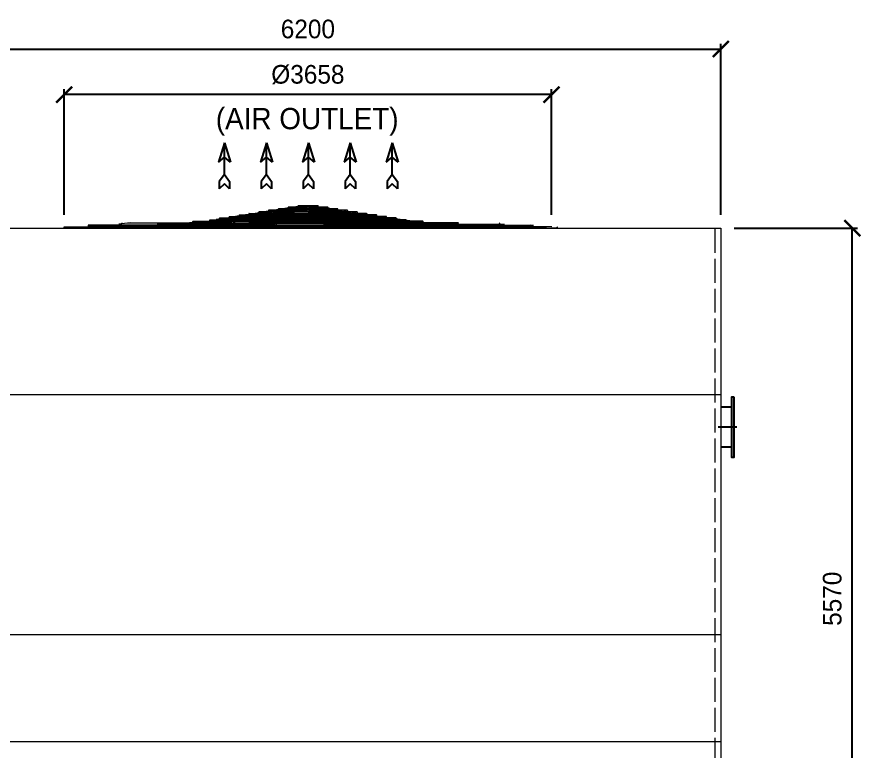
# Model space of a CAD drawing. Header units: millimetres. Extents: x 152976 to 191610, y -41590 to -20795.
# Drawn here: x 167299 to 173638, y -35218 to -29701 of the extents above; entities that cross this region are included whole.
import ezdxf
from ezdxf.enums import TextEntityAlignment as Align

# ---------------------------------------------------------------- set-up
doc = ezdxf.new("R2010")
doc.units = ezdxf.units.MM
doc.header["$LTSCALE"] = 30
doc.header["$MEASUREMENT"] = 0
doc.linetypes.add('CENTER', pattern=[2, 1.25, -0.25, 0.25, -0.25])
doc.linetypes.add('DASHED', pattern=[15, 12, -3])
doc.layers.get('0').update_dxf_attribs({"linetype": 'CONTINUOUS'})
doc.layers.get('DEFPOINTS').update_dxf_attribs({"color": 143, "linetype": 'CONTINUOUS'})
for name, color, linetype in [('center', 1, 'CENTER'), ('냉각탑', 4, 'CONTINUOUS'), ('냉각탑_dim', 1, 'CONTINUOUS'), ('냉각탑_text', 3, 'CONTINUOUS')]:
    doc.layers.add(name, color=color, linetype=linetype)
doc.styles.add('HY울릉도L', font='')
doc.styles.add('돋움', font='')
doc.styles.get('HY울릉도L').set_extended_font_data('HY울릉도L')
doc.styles.get('돋움').set_extended_font_data('Dotum')
doc.dimstyles.new('성지DIM', dxfattribs={"dimtxt": 3.5, "dimasz": 3, "dimexe": 1, "dimexo": 2.5, "dimgap": 2, "dimtad": 1, "dimdec": 0, "dimzin": 3, "dimdsep": 46, "dimtxsty": 'HY울릉도L', "dimblk": 'ARCHTICK', "dimcen": -2, "dimclrd": 256, "dimclre": 256, "dimclrt": 7, "dimadec": 0, "dimazin": 0, "dimtfac": 1, "dimtdec": 0, "dimtofl": 0, "dimtmove": 0, "dimatfit": 3, "dimfxl": 0, "dimtolj": 1, "dimtzin": 0, "dimlwe": -1, "dimarcsym": 0})

# ---------------------------------------------------------------- blocks, each defined once
blk = doc.blocks.new('_ArchTick')
at = {"color": 0, "linetype": 'ByBlock', "const_width": 0.15}
blk.add_lwpolyline([(-0.5, -0.5), (0.5, 0.5)], dxfattribs=at)
blk = doc.blocks.new('*D148')
at = {"layer": 'DEFPOINTS', "color": 0, "transparency": 16777216}
for p in [(172584.2, -31288), (173571.3, -31288), (172279.2, -36858)]:
    blk.add_point(p, dxfattribs=at)
at = {"layer": '냉각탑_dim', "transparency": 16777216}
for p, q in [((172684.2, -31288), (173611.3, -31288)), ((172379.2, -36858), (173611.3, -36858))]:
    blk.add_line(p, q, dxfattribs=at)
at = {"layer": '냉각탑_dim', "lineweight": -2, "transparency": 16777216}
blk.add_line((173571.3, -36858), (173571.3, -31288), dxfattribs=at)
at = {"layer": '냉각탑_dim', "lineweight": -2, "transparency": 16777216, "xscale": 120, "yscale": 120, "zscale": 120}
for p, rotation in [((173571.3, -31288), 90), ((173571.3, -36858), 270)]:
    blk.add_blockref('_ArchTick', p, dxfattribs=dict(at, rotation=rotation))
at = {"layer": '냉각탑_dim', "color": 7, "transparency": 16777216, "insert": (173421.3, -34073), "char_height": 140, "attachment_point": 5, "rotation": 90, "style": 'HY울릉도L'}
blk.add_mtext('\\A1;5570', dxfattribs=at)
blk = doc.blocks.new('*D149')
at = {"layer": 'DEFPOINTS', "color": 0, "transparency": 16777216}
for p in [(172584.2, -29942.7), (166384.2, -31288), (172584.2, -31288)]:
    blk.add_point(p, dxfattribs=at)
at = {"layer": '냉각탑_dim', "transparency": 16777216}
for p, q in [((166384.2, -31188), (166384.2, -29902.7)), ((172584.2, -31188), (172584.2, -29902.7))]:
    blk.add_line(p, q, dxfattribs=at)
at = {"layer": '냉각탑_dim', "lineweight": -2, "transparency": 16777216}
blk.add_line((166384.2, -29942.7), (172584.2, -29942.7), dxfattribs=at)
at = {"layer": '냉각탑_dim', "lineweight": -2, "transparency": 16777216, "xscale": 120, "yscale": 120, "zscale": 120, "rotation": 180}
blk.add_blockref('_ArchTick', (166384.2, -29942.7), dxfattribs=at)
at = {"layer": '냉각탑_dim', "lineweight": -2, "transparency": 16777216, "xscale": 120, "yscale": 120, "zscale": 120}
blk.add_blockref('_ArchTick', (172584.2, -29942.7), dxfattribs=at)
at = {"layer": '냉각탑_dim', "color": 7, "transparency": 16777216, "insert": (169484.2, -29792.7), "char_height": 140, "attachment_point": 5, "style": 'HY울릉도L'}
blk.add_mtext('\\A1;6200', dxfattribs=at)
blk = doc.blocks.new('화살표 IN OUT')
at = {"layer": '냉각탑_dim'}
for p, q in [((-322.7, 43), (-383.9, 43)), ((-343.1, 0.5), (-383.9, 43)), ((-383.9, -43), (-343.1, 0.5)), ((-266.4, 0), (-322.7, 43)), ((-266.4, 0), (-322.7, -43)), ((-266.4, 0), (0, 0)), ((-163.5, 50), (-121.5, 0)), ((0, 0), (-163.5, 50)), ((-163.5, -50), (-121.5, 0)), ((0, 0), (-163.5, -50)), ((-322.7, -43), (-383.9, -43))]:
    blk.add_line(p, q, dxfattribs=at)
blk = doc.blocks.new('4567547')
at = {"layer": '냉각탑', "linetype": 'Continuous', "lineweight": 15}
for p, q in [((174503.9, 16599.5), (174859.3, 16599.5)), ((174580, 16603.6), (174550.8, 16599.5)), ((174592.4, 16603.6), (174564.2, 16599.5)), ((174594.4, 16603.6), (174566.3, 16599.5)), ((175090.2, 16610.5), (174582.5, 16610.5)), ((174582.5, 16610.5), (174860.7, 16610.5)), ((174585.8, 16602.7), (174582.5, 16602.7)), ((174592.4, 16603.6), (174594.4, 16603.6)), ((174625.1, 16602.7), (174596.9, 16602.7)), ((174599.7, 16599.5), (174621.1, 16602.7)), ((174631, 16603.6), (174605.7, 16599.5)), ((174634.9, 16603.6), (174609.6, 16599.5)), ((174658.4, 16614.8), (174628.5, 16610.5)), ((174631, 16603.6), (174634.9, 16603.6)), ((174688.2, 16606.7), (174637.1, 16606.7)), ((174668.2, 16618.8), (174639.3, 16614.5)), ((174639.6, 16603.5), (174658.8, 16606.7)), ((174670.2, 16618.8), (174641.3, 16614.5)), ((175289.8, 16625.6), (174661.1, 16625.6)), ((174668.2, 16618.8), (174670.2, 16618.8)), ((174693, 16607.6), (174672.4, 16603.5)), ((174692.4, 16617.7), (174672.9, 16617.7)), ((174698.9, 16618.8), (174673, 16614.5)), ((174702.9, 16618.8), (174677, 16614.5)), ((174698.6, 16607.6), (174677.9, 16603.5)), ((174698.9, 16618.8), (174702.9, 16618.8)), ((174770.9, 16606.7), (174700.4, 16606.7)), ((174702.4, 16603.5), (174718.1, 16606.7)), ((174743.2, 16617.7), (174705.2, 16617.7)), ((174736.9, 16629.9), (174706.2, 16625.6)), ((174706.4, 16614.5), (174725.6, 16617.7)), ((174744, 16629.9), (174714.4, 16625.6)), ((174746.1, 16629.9), (174716.4, 16625.6)), ((174735.1, 16596.5), (174720.8, 16592.5)), ((174748.5, 16618.8), (174727.3, 16614.5)), ((174741.9, 16596.5), (174727.6, 16592.5)), ((174754.1, 16618.8), (174732.9, 16614.5)), ((174735.1, 16596.5), (174741.9, 16596.5)), ((175211.2, 16636.6), (174739.7, 16636.6)), ((174766.9, 16629.9), (174740.3, 16625.6)), ((174744, 16629.9), (174746.1, 16629.9)), ((174770.8, 16629.9), (174744.3, 16625.6)), ((174759.7, 16628.7), (174748.8, 16628.7)), ((174809.8, 16617.7), (174756, 16617.7)), ((174756.9, 16614.5), (174772.6, 16617.7)), ((174774.3, 16607.6), (174759.7, 16603.5)), ((174781.1, 16607.6), (174766.5, 16603.5)), ((174766.9, 16629.9), (174770.8, 16629.9)), ((174773.1, 16625.6), (174792.3, 16628.7)), ((174798.1, 16628.7), (174773.3, 16628.7)), ((174774.3, 16607.6), (174781.1, 16607.6)), ((174804, 16629.9), (174782.3, 16625.6)), ((174866.6, 16606.7), (174782.4, 16606.7)), ((174783.8, 16603.5), (174794.9, 16606.7)), ((174815.4, 16641.1), (174784, 16636.6)), ((174809.6, 16631.9), (174787.9, 16627.6)), ((174819.8, 16643.1), (174789.5, 16638.6)), ((174821.9, 16643.1), (174791.5, 16638.6)), ((174813.5, 16620.8), (174798.6, 16616.5)), ((174804, 16631.9), (174809.6, 16631.9)), ((174820.3, 16620.8), (174805.4, 16616.5)), ((174834.9, 16643.1), (174807.7, 16638.6)), ((174811.4, 16627.6), (174827.1, 16630.7)), ((174848.6, 16630.7), (174811.5, 16630.7)), ((174838.8, 16643.1), (174811.6, 16638.6)), ((174813.5, 16620.8), (174820.3, 16620.8)), ((174815.4, 16643.1), (174816.1, 16642.5)), ((175132.6, 16649.6), (174818.3, 16649.6)), ((174819.8, 16643.1), (174821.9, 16643.1)), ((174887.6, 16619.7), (174821.7, 16619.7)), ((174822.4, 16616.5), (174833.4, 16619.7)), ((174827, 16641.8), (174824.7, 16641.8)), ((174834.9, 16643.1), (174838.8, 16643.1)), ((174859.5, 16643.1), (174837.3, 16638.6)), ((174852.8, 16631.9), (174837.4, 16627.6)), ((174847.5, 16598.1), (174840.9, 16594.5)), ((174853.1, 16641.8), (174841.3, 16641.8)), ((174865.1, 16643.1), (174842.8, 16638.6)), ((174859.6, 16631.9), (174844.2, 16627.6)), ((174847.5, 16598.1), (174855.1, 16598.1)), ((174857.7, 16599.5), (174848.5, 16594.5)), ((175096, 16596.8), (174852.7, 16596.8)), ((174852.7, 16596.8), (175096, 16596.8)), ((174852.8, 16631.9), (174859.6, 16631.9)), ((174859.5, 16643.1), (174865.1, 16643.1)), ((174860.9, 16627.6), (174872, 16630.7)), ((174907.8, 16630.7), (174861, 16630.7)), ((174893.9, 16654.2), (174861.7, 16649.6)), ((174895.7, 16654.2), (174864.6, 16649.6)), ((174865.9, 16638.6), (174881.6, 16641.8)), ((174897.7, 16654.2), (174866.6, 16649.6)), ((174887.5, 16641.8), (174867.1, 16641.8)), ((174975.4, 16608.7), (174867.9, 16608.7)), ((174902.9, 16654.2), (174875, 16649.6)), ((174892, 16643.1), (174876.3, 16638.6)), ((174906.8, 16654.2), (174878.9, 16649.6)), ((174889.6, 16620.8), (174881.9, 16616.5)), ((174898.8, 16643.1), (174883.1, 16638.6)), ((174897.2, 16620.8), (174889.4, 16616.5)), ((174889.6, 16620.8), (174897.2, 16620.8)), ((174892, 16643.1), (174898.8, 16643.1)), ((174915, 16654.2), (174892.2, 16649.6)), ((174893.9, 16654.2), (174894.2, 16654)), ((175054, 16660.7), (174896.9, 16660.7)), ((174896.9, 16660.7), (175054, 16660.7)), ((174920.6, 16654.2), (174897.8, 16649.6)), ((174971.5, 16619.7), (174897.9, 16619.7)), ((174898.2, 16616.5), (174904, 16619.7)), ((174899.4, 16638.6), (174910.5, 16641.8)), ((174927.9, 16641.8), (174900.3, 16641.8)), ((174909.9, 16631.9), (174902, 16627.6)), ((174917.5, 16631.9), (174909.6, 16627.6)), ((174909.9, 16631.9), (174917.5, 16631.9)), ((174931.3, 16654.2), (174915.2, 16649.6)), ((174971.5, 16630.7), (174918.2, 16630.7)), ((174918.2, 16627.6), (174923.9, 16630.7)), ((174938.1, 16654.2), (174922, 16649.6)), ((174930.2, 16643.1), (174922.1, 16638.6)), ((174926.4, 16652.8), (174922.7, 16652.8)), ((174923.5, 16652), (174923.3, 16652.8)), ((174937.8, 16643.1), (174929.7, 16638.6)), ((174930.2, 16643.1), (174937.8, 16643.1)), ((174937.9, 16649.6), (174940.3, 16650.3)), ((174938.1, 16638.6), (174943.9, 16641.8)), ((174971.5, 16641.8), (174938.6, 16641.8)), ((174948, 16652.8), (174939.6, 16652.8)), ((174940.3, 16650.3), (174940, 16652.8)), ((174950.6, 16654.2), (174942.2, 16649.6)), ((174958.1, 16654.2), (174949.8, 16649.6)), ((174950.6, 16654.2), (174958.1, 16654.2)), ((174958.1, 16649.6), (174959.3, 16650.3)), ((174971.5, 16652.8), (174958.9, 16652.8)), ((174959.3, 16650.3), (174959.1, 16652.8)), ((174975.4, 16608.7), (175083, 16608.7)), ((174979.4, 16652.8), (174991.9, 16652.8)), ((174979.4, 16641.8), (175012.3, 16641.8)), ((174979.4, 16630.7), (175032.7, 16630.7)), ((174979.4, 16619.7), (175053, 16619.7)), ((174991.6, 16650.3), (174991.7, 16652.8)), ((174992.8, 16649.6), (174991.6, 16650.3)), ((174992.7, 16654.2), (175001.1, 16649.6)), ((175000.3, 16654.2), (174992.7, 16654.2)), ((175000.3, 16654.2), (175008.7, 16649.6)), ((175002.9, 16652.8), (175011.3, 16652.8)), ((175012.8, 16638.6), (175007, 16641.8)), ((175010.6, 16650.3), (175010.9, 16652.8)), ((175012.9, 16649.6), (175010.6, 16650.3)), ((175012.8, 16654.2), (175028.9, 16649.6)), ((175013.1, 16643.1), (175021.2, 16638.6)), ((175020.7, 16643.1), (175013.1, 16643.1)), ((175019.6, 16654.2), (175035.7, 16649.6)), ((175020.7, 16643.1), (175028.8, 16638.6)), ((175023, 16641.8), (175050.6, 16641.8)), ((175024.5, 16652.8), (175028.2, 16652.8)), ((175032.7, 16627.6), (175027, 16630.7)), ((175027.4, 16652), (175027.6, 16652.8)), ((175030.3, 16654.2), (175053.1, 16649.6)), ((175033.4, 16631.9), (175041.3, 16627.6)), ((175041, 16631.9), (175033.4, 16631.9)), ((175035.9, 16654.2), (175058.7, 16649.6)), ((175051.5, 16638.6), (175040.4, 16641.8)), ((175041, 16631.9), (175048.9, 16627.6)), ((175043.1, 16630.7), (175089.9, 16630.7)), ((175044.1, 16654.2), (175072, 16649.6)), ((175052.7, 16616.5), (175046.9, 16619.7)), ((175048, 16654.2), (175075.9, 16649.6)), ((175052.1, 16643.1), (175067.8, 16638.6)), ((175058.9, 16643.1), (175052.1, 16643.1)), ((175053.1, 16654.2), (175084.3, 16649.6)), ((175053.7, 16620.8), (175061.4, 16616.5)), ((175061.3, 16620.8), (175053.7, 16620.8)), ((175055.2, 16654.2), (175086.3, 16649.6)), ((175056.9, 16654.2), (175056.7, 16654)), ((175056.9, 16654.2), (175089.2, 16649.6)), ((175058.9, 16643.1), (175074.6, 16638.6)), ((175061.3, 16620.8), (175069, 16616.5)), ((175063.2, 16619.7), (175129.2, 16619.7)), ((175063.4, 16641.8), (175083.8, 16641.8)), ((175085, 16638.6), (175069.3, 16641.8)), ((175090, 16627.6), (175078.9, 16630.7)), ((175084.3, 16608.7), (175168.5, 16608.7)), ((175085.8, 16643.1), (175108.1, 16638.6)), ((175091.4, 16643.1), (175085.8, 16643.1)), ((175445, 16597.5), (175089.6, 16597.5)), ((175368.4, 16610.5), (175090.2, 16610.5)), ((175091.3, 16631.9), (175106.6, 16627.6)), ((175098.1, 16631.9), (175091.3, 16631.9)), ((175091.4, 16643.1), (175113.6, 16638.6)), ((175095.8, 16598.1), (175102.4, 16594.5)), ((175103.3, 16598.1), (175095.8, 16598.1)), ((175097.8, 16641.8), (175109.6, 16641.8)), ((175098.1, 16631.9), (175113.4, 16627.6)), ((175102.3, 16630.7), (175139.3, 16630.7)), ((175103.3, 16598.1), (175110, 16594.5)), ((175112.1, 16643.1), (175139.3, 16638.6)), ((175116, 16643.1), (175112.1, 16643.1)), ((175116, 16643.1), (175143.2, 16638.6)), ((175128.5, 16616.5), (175117.4, 16619.7)), ((175139.5, 16627.6), (175123.8, 16630.7)), ((175123.9, 16641.8), (175126.2, 16641.8)), ((175129, 16643.1), (175159.4, 16638.6)), ((175131, 16643.1), (175129, 16643.1)), ((175130.5, 16620.8), (175145.5, 16616.5)), ((175137.4, 16620.8), (175130.5, 16620.8)), ((175131, 16643.1), (175161.4, 16638.6)), ((175135.5, 16643.1), (175134.8, 16642.5)), ((175135.5, 16643.1), (175166.9, 16638.6)), ((175137.4, 16620.8), (175152.3, 16616.5)), ((175141.1, 16617.7), (175194.9, 16617.7)), ((175141.3, 16631.9), (175163, 16627.6)), ((175146.9, 16631.9), (175141.3, 16631.9)), ((175146.9, 16631.9), (175168.6, 16627.6)), ((175152.8, 16630.7), (175177.6, 16630.7)), ((175167.1, 16605.5), (175156, 16608.7)), ((175177.8, 16627.6), (175158.6, 16630.7)), ((175169.8, 16609.6), (175184.4, 16605.5)), ((175176.6, 16609.6), (175169.8, 16609.6)), ((175176.6, 16607.6), (175191.2, 16603.5)), ((175194, 16614.5), (175178.3, 16617.7)), ((175180, 16604.7), (175250.5, 16604.7)), ((175184, 16631.9), (175180.1, 16631.9)), ((175180.1, 16629.9), (175206.6, 16625.6)), ((175184, 16629.9), (175210.5, 16625.6)), ((175191.2, 16628.7), (175202.1, 16628.7)), ((175196.8, 16618.8), (175218, 16614.5)), ((175202.4, 16618.8), (175223.5, 16614.5)), ((175204.8, 16629.9), (175234.5, 16625.6)), ((175206.9, 16629.9), (175204.8, 16629.9)), ((175206.9, 16629.9), (175236.5, 16625.6)), ((175207.7, 16617.7), (175245.7, 16617.7)), ((175209, 16596.5), (175223.2, 16592.5)), ((175215.8, 16596.5), (175209, 16596.5)), ((175214, 16629.9), (175244.7, 16625.6)), ((175215.8, 16596.5), (175230, 16592.5)), ((175244.5, 16614.5), (175225.3, 16617.7)), ((175248.5, 16601.5), (175232.8, 16604.7)), ((175248, 16616.8), (175273.9, 16612.5)), ((175252, 16616.8), (175248, 16616.8)), ((175252, 16616.8), (175277.9, 16612.5)), ((175252.3, 16605.6), (175273, 16601.5)), ((175257.9, 16605.6), (175278.5, 16601.5)), ((175258.5, 16615.7), (175278, 16615.7)), ((175262.7, 16604.7), (175313.7, 16604.7)), ((175280.6, 16616.8), (175309.5, 16612.5)), ((175282.7, 16616.8), (175280.6, 16616.8)), ((175282.7, 16616.8), (175311.6, 16612.5)), ((175311.3, 16601.5), (175292.1, 16604.7)), ((175292.5, 16614.8), (175322.4, 16610.5)), ((175319.9, 16605.6), (175316, 16605.6)), ((175316, 16603.6), (175341.3, 16599.5)), ((175319.9, 16603.6), (175345.2, 16599.5)), ((175325.8, 16602.7), (175353.9, 16602.7)), ((175351.2, 16599.5), (175329.8, 16602.7)), ((175358.5, 16603.6), (175356.4, 16603.6)), ((175356.4, 16603.6), (175384.6, 16599.5)), ((175358.5, 16603.6), (175386.7, 16599.5)), ((175365.1, 16602.7), (175368.4, 16602.7)), ((175370.9, 16603.6), (175400.1, 16599.5)), ((174051, 16535.3), (175408.4, 16535.3)), ((174185.7, 16537), (174160.1, 16533.3)), ((174211.6, 16537), (174186.8, 16533.3)), ((174187.6, 16546.4), (175378.3, 16546.4)), ((174208.4, 16536.5), (174187.6, 16536.5)), ((174213.6, 16537), (174188.9, 16533.3)), ((174211.6, 16539), (174213.6, 16539)), ((174286.5, 16538.5), (174215.4, 16538.5)), ((174221.4, 16530.8), (174225.3, 16530.8)), ((174225.6, 16538.3), (174247, 16541.5)), ((174356.4, 16530.5), (174226.8, 16530.5)), ((174237.2, 16527.3), (174256.4, 16530.5)), ((174264.2, 16553.1), (174237.9, 16549.4)), ((174287.3, 16553.1), (174261.9, 16549.4)), ((174289.3, 16553.1), (174263.9, 16549.4)), ((174266.2, 16562.4), (175160.3, 16562.4)), ((174283.5, 16552.5), (174266.2, 16552.5)), ((174289.3, 16542), (174267.1, 16538.3)), ((174293.2, 16542), (174271.1, 16538.3)), ((174287.3, 16553.1), (174289.3, 16553.1)), ((174289.3, 16542), (174293.2, 16542)), ((174353.8, 16552.5), (174291.3, 16552.5)), ((174411.4, 16543.5), (174294.8, 16543.5)), ((174300, 16549.4), (174321.4, 16552.5)), ((174304, 16538.3), (174323.2, 16541.5)), ((174342.6, 16564.2), (174315.6, 16560.4)), ((174357.2, 16555.1), (174334.4, 16551.4)), ((174363.1, 16566.2), (174337, 16562.4)), ((174361.2, 16555.1), (174338.4, 16551.4)), ((174365.1, 16566.2), (174339, 16562.4)), ((174358.2, 16532.8), (174340.6, 16529.3)), ((174344.8, 16575.4), (175136.7, 16575.4)), ((174358.6, 16565.6), (174344.8, 16565.6)), ((174363.8, 16532.8), (174346.2, 16529.3)), ((174357.2, 16555.1), (174361.2, 16555.1)), ((174466.3, 16556.5), (174362.9, 16556.5)), ((174363.1, 16566.2), (174365.1, 16566.2)), ((174535.7, 16534.5), (174365, 16534.5)), ((174421.1, 16567.6), (174367.2, 16567.6)), ((174370.7, 16551.4), (174389.9, 16554.5)), ((174373.5, 16529.3), (174389.2, 16532.5)), ((174374.4, 16562.4), (174395.9, 16565.6)), ((174421, 16579.4), (174393.3, 16575.4)), ((174413.7, 16546), (174395.6, 16542.3)), ((174419.2, 16546), (174401.1, 16542.3)), ((174425.1, 16568.2), (174401.8, 16564.4)), ((174429.1, 16568.2), (174405.7, 16564.4)), ((174440.8, 16579.4), (174414.1, 16575.4)), ((174442.9, 16579.4), (174416.1, 16575.4)), ((174576.6, 16545.5), (174422.5, 16545.5)), ((174425.3, 16586.5), (175107, 16586.5)), ((174435.7, 16578.6), (174425.4, 16578.6)), ((174430, 16542.3), (174445.7, 16545.5)), ((174523.3, 16567.6), (174433, 16567.6)), ((174439.4, 16564.4), (174458.6, 16567.6)), ((174440.8, 16579.4), (174442.9, 16579.4)), ((174490.4, 16578.6), (174445.1, 16578.6)), ((174450.9, 16575.4), (174472.3, 16578.6)), ((174471.1, 16557.1), (174452.5, 16553.4)), ((174476.7, 16557.1), (174458.1, 16553.4)), ((174495.1, 16579.4), (174471.1, 16575.4)), ((174501.5, 16590.5), (174473, 16586.5)), ((174499, 16579.4), (174475, 16575.4)), ((174615.4, 16556.5), (174478.1, 16556.5)), ((174484.5, 16553.4), (174500.2, 16556.5)), ((174516.6, 16590.5), (174489.1, 16586.5)), ((174518.7, 16590.5), (174491.2, 16586.5)), ((174495.1, 16579.4), (174499, 16579.4)), ((174578.3, 16580.6), (174501, 16580.6)), ((174510.8, 16591.6), (174503.9, 16591.6)), ((174506.2, 16577.4), (174525.4, 16580.6)), ((174526.6, 16570.2), (174507.5, 16566.4)), ((174532.1, 16570.2), (174513, 16566.4)), ((174516.6, 16592.5), (174518.7, 16592.5)), ((174557.8, 16591.6), (174521, 16591.6)), ((174525.3, 16588.5), (174546.7, 16591.6)), ((174539, 16536.8), (174526.5, 16533.3)), ((174545.8, 16536.8), (174533.3, 16533.3)), ((174654.3, 16569.6), (174533.7, 16569.6)), ((174563, 16592.5), (174538.4, 16588.5)), ((174539, 16566.4), (174554.7, 16569.6)), ((174539, 16536.8), (174545.8, 16536.8)), ((174567, 16592.5), (174542.3, 16588.5)), ((174746.8, 16536.5), (174546.6, 16536.5)), ((174552.7, 16533.3), (174563.8, 16536.5)), ((174582.1, 16581.4), (174562.5, 16577.4)), ((174563, 16592.5), (174567, 16592.5)), ((174578.2, 16548), (174565.4, 16544.3)), ((174587.6, 16581.4), (174568, 16577.4)), ((174633.2, 16591.6), (174569.1, 16591.6)), ((174585, 16548), (174572.2, 16544.3)), ((174572.9, 16588.5), (174592.1, 16591.6)), ((174578.2, 16548), (174585, 16548)), ((174766.9, 16547.5), (174585.9, 16547.5)), ((174693.2, 16580.6), (174589.3, 16580.6)), ((174591.2, 16544.3), (174602.3, 16547.5)), ((174593.5, 16577.4), (174609.1, 16580.6)), ((174617.4, 16559.1), (174604.2, 16555.4)), ((174624.2, 16559.1), (174611.1, 16555.4)), ((174637.5, 16592.5), (174617.4, 16588.5)), ((174617.4, 16559.1), (174624.2, 16559.1)), ((175310.1, 16558.5), (174622.2, 16558.5)), ((174643.1, 16592.5), (174623, 16588.5)), ((174629.7, 16555.4), (174640.8, 16558.5)), ((174656.6, 16574.2), (174643.1, 16570.4)), ((174732, 16595.6), (174644.8, 16595.6)), ((174647.9, 16592.5), (174663.6, 16595.6)), ((174663.4, 16574.2), (174649.9, 16570.4)), ((174656.6, 16574.2), (174663.4, 16574.2)), ((175130.3, 16573.6), (174664.5, 16573.6)), ((174668.2, 16570.4), (174679.3, 16573.6)), ((174695.8, 16585.4), (174682, 16581.4)), ((174702.6, 16585.4), (174688.8, 16581.4)), ((174695.8, 16585.4), (174702.6, 16585.4)), ((175110.4, 16584.6), (174703.8, 16584.6)), ((174706.8, 16581.4), (174717.9, 16584.6)), ((174727.2, 16529.7), (174720.9, 16526.3)), ((175206.5, 16529.4), (174726.7, 16529.4)), ((174727.2, 16529.7), (174734.8, 16529.7)), ((174734.8, 16529.7), (174728.5, 16526.3)), ((174738.7, 16526.3), (174744.4, 16529.4)), ((174747.5, 16540.8), (174741, 16537.3)), ((175100.2, 16595.6), (174743.1, 16595.6)), ((174745.3, 16592.5), (174756.4, 16595.6)), ((175186.5, 16540.5), (174746.8, 16540.5)), ((174747.5, 16540.8), (174755.1, 16540.8)), ((174755.1, 16540.8), (174748.6, 16537.3)), ((174758.6, 16537.3), (174764.4, 16540.5)), ((174767.8, 16552), (174761.1, 16548.3)), ((175170.2, 16551.5), (174766.9, 16551.5)), ((174767.8, 16552), (174775.4, 16552)), ((174775.4, 16552), (174768.7, 16548.3)), ((174778.6, 16548.3), (174784.3, 16551.5)), ((174787.7, 16563), (174781.1, 16559.4)), ((174787.7, 16565), (174795.3, 16565)), ((174795.3, 16565), (174788.7, 16561.4)), ((174798.5, 16561.4), (174804.3, 16564.5)), ((174807.7, 16576), (174801, 16572.4)), ((174807.7, 16576), (174815.3, 16576)), ((174815.3, 16576), (174808.6, 16572.4)), ((174834, 16575.6), (174816.5, 16575.6)), ((174818.5, 16572.4), (174824.2, 16575.6)), ((174827.6, 16587.1), (174821, 16583.4)), ((174827.6, 16587.1), (174835.2, 16587.1)), ((174835.2, 16587.1), (174828.6, 16583.4)), ((174838.4, 16583.4), (174844.1, 16586.6)), ((175523.5, 16586.5), (175094.2, 16586.5)), ((175602.1, 16575.4), (175095.2, 16575.4)), ((175095.9, 16595.6), (175207.8, 16595.6)), ((175680.7, 16562.4), (175096.1, 16562.4)), ((175096.9, 16584.6), (175247.1, 16584.6)), ((175759.3, 16548.4), (175097.1, 16548.4)), ((175097.9, 16571.6), (175286.4, 16571.6)), ((175895.9, 16535.3), (175098.1, 16535.3)), ((175098.8, 16558.5), (175325.7, 16558.5)), ((175099.8, 16553.5), (175175, 16553.5)), ((175100.8, 16540.5), (175195.4, 16540.5)), ((175101.7, 16529.4), (175215.7, 16529.4)), ((175112.5, 16583.4), (175106.7, 16586.6)), ((175115.7, 16587.1), (175122.3, 16583.4)), ((175123.3, 16587.1), (175115.7, 16587.1)), ((175116.8, 16575.6), (175134.4, 16575.6)), ((175123.3, 16587.1), (175129.9, 16583.4)), ((175132.4, 16572.4), (175126.7, 16575.6)), ((175135.6, 16576), (175142.3, 16572.4)), ((175143.2, 16576), (175135.6, 16576)), ((175143.2, 16576), (175149.9, 16572.4)), ((175152.4, 16561.4), (175146.6, 16564.5)), ((175155.6, 16565), (175162.2, 16561.4)), ((175163.2, 16565), (175155.6, 16565)), ((175163.2, 16565), (175169.8, 16561.4)), ((175172.3, 16550.3), (175166.6, 16553.5)), ((175175.5, 16554), (175182.2, 16550.3)), ((175183.1, 16554), (175175.5, 16554)), ((175183.1, 16552), (175189.7, 16548.3)), ((175184, 16547.5), (175365, 16547.5)), ((175192.3, 16537.3), (175186.5, 16540.5)), ((175205.6, 16592.5), (175194.5, 16595.6)), ((175195.8, 16540.8), (175202.3, 16537.3)), ((175203.4, 16540.8), (175195.8, 16540.8)), ((175203.4, 16540.8), (175209.9, 16537.3)), ((175204.1, 16536.5), (175404.3, 16536.5)), ((175212.2, 16526.3), (175206.5, 16529.4)), ((175216.1, 16529.7), (175222.4, 16526.3)), ((175223.7, 16529.7), (175216.1, 16529.7)), ((175218.9, 16593.6), (175306.1, 16593.6)), ((175223.7, 16529.7), (175230, 16526.3)), ((175244.1, 16581.4), (175233, 16584.6)), ((175248.2, 16583.4), (175262.1, 16579.4)), ((175255.1, 16583.4), (175248.2, 16583.4)), ((175255.1, 16583.4), (175268.9, 16579.4)), ((175257.7, 16580.6), (175361.6, 16580.6)), ((175282.6, 16568.4), (175271.6, 16571.6)), ((175302.9, 16590.5), (175287.3, 16593.6)), ((175287.5, 16572.2), (175301, 16568.4)), ((175294.3, 16572.2), (175287.5, 16572.2)), ((175294.3, 16572.2), (175307.8, 16568.4)), ((175294.6, 16569.6), (175415.2, 16569.6)), ((175307.8, 16592.5), (175327.9, 16588.5)), ((175321.2, 16555.4), (175310.1, 16558.5)), ((175313.4, 16592.5), (175333.5, 16588.5)), ((175317.7, 16591.6), (175381.8, 16591.6)), ((175326.7, 16559.1), (175339.8, 16555.4)), ((175333.5, 16559.1), (175326.7, 16559.1)), ((175333.5, 16559.1), (175346.6, 16555.4)), ((175333.5, 16556.5), (175470.8, 16556.5)), ((175357.4, 16577.4), (175341.8, 16580.6)), ((175359.7, 16544.3), (175348.6, 16547.5)), ((175378, 16588.5), (175358.8, 16591.6)), ((175363.3, 16581.4), (175382.9, 16577.4)), ((175365.9, 16548), (175378.7, 16544.3)), ((175372.7, 16548), (175365.9, 16548)), ((175368.8, 16581.4), (175388.4, 16577.4)), ((175370.6, 16578.6), (175447.9, 16578.6)), ((175372.3, 16545.5), (175526.3, 16545.5)), ((175372.7, 16548), (175385.5, 16544.3)), ((175383.9, 16592.5), (175408.6, 16588.5)), ((175387.9, 16592.5), (175383.9, 16592.5)), ((175385.9, 16592.5), (175410.5, 16588.5)), ((175398.2, 16533.3), (175387.1, 16536.5)), ((175391.1, 16589.6), (175427.9, 16589.6)), ((175409.9, 16566.4), (175394.2, 16569.6)), ((175423.6, 16586.5), (175402.2, 16589.6)), ((175403.1, 16536.8), (175415.6, 16533.3)), ((175409.9, 16536.8), (175403.1, 16536.8)), ((175409.9, 16534.8), (175422.4, 16531.3)), ((175411.2, 16534.5), (175581.9, 16534.5)), ((175416.7, 16568.2), (175435.8, 16564.4)), ((175422.3, 16568.2), (175441.4, 16564.4)), ((175442.7, 16575.4), (175423.5, 16578.6)), ((175425.6, 16567.6), (175515.9, 16567.6)), ((175432.3, 16590.5), (175430.2, 16590.5)), ((175430.2, 16590.5), (175457.7, 16586.5)), ((175432.3, 16590.5), (175459.7, 16586.5)), ((175438.1, 16589.6), (175444.9, 16589.6)), ((175447.4, 16590.5), (176096.9, 16498.3)), ((175464.4, 16553.4), (175448.7, 16556.5)), ((175449.9, 16579.4), (175473.9, 16575.4)), ((175453.8, 16579.4), (175449.9, 16579.4)), ((175453.8, 16579.4), (175477.8, 16575.4)), ((175458.4, 16578.6), (175503.8, 16578.6)), ((175472.2, 16557.1), (175490.8, 16553.4)), ((175498, 16575.4), (175476.6, 16578.6)), ((175477.8, 16557.1), (175496.4, 16553.4)), ((175480.5, 16556.5), (175584, 16556.5)), ((175509.4, 16564.4), (175490.2, 16567.6)), ((175518.9, 16542.3), (175503.2, 16545.5)), ((175508, 16579.4), (175506, 16579.4)), ((175506, 16579.4), (175532.8, 16575.4)), ((175508, 16579.4), (175534.8, 16575.4)), ((175513.2, 16578.6), (175523.5, 16578.6)), ((175517.8, 16568.2), (175541.2, 16564.4)), ((175521.7, 16568.2), (175545.1, 16564.4)), ((175525.8, 16567.6), (175579.7, 16567.6)), ((175525.9, 16579.4), (175553.6, 16575.4)), ((175527.7, 16546), (175545.8, 16542.3)), ((175533.2, 16546), (175551.3, 16542.3)), ((175535.5, 16543.5), (175652, 16543.5)), ((175572.5, 16564.4), (175551, 16567.6)), ((175576.2, 16553.4), (175557, 16556.5)), ((175573.4, 16531.3), (175557.7, 16534.5)), ((175583.8, 16568.2), (175581.8, 16568.2)), ((175581.8, 16568.2), (175607.9, 16564.4)), ((175583.1, 16534.8), (175600.7, 16531.3)), ((175583.8, 16568.2), (175609.9, 16564.4)), ((175589.7, 16557.1), (175585.7, 16557.1)), ((175585.7, 16557.1), (175608.5, 16553.4)), ((175588.3, 16567.6), (175602.1, 16567.6)), ((175588.6, 16534.8), (175606.3, 16531.3)), ((175589.7, 16557.1), (175612.4, 16553.4)), ((175590.5, 16532.5), (175720.1, 16532.5)), ((175593.1, 16554.5), (175655.6, 16554.5)), ((175604.3, 16566.2), (175631.3, 16562.4)), ((175642.9, 16540.3), (175623.7, 16543.5)), ((175646.9, 16551.4), (175625.5, 16554.5)), ((175657.6, 16544), (175653.6, 16544)), ((175653.6, 16544), (175675.8, 16540.3)), ((175659.6, 16555.1), (175657.5, 16555.1)), ((175657.5, 16555.1), (175683, 16551.4)), ((175657.6, 16544), (175679.8, 16540.3)), ((175659.6, 16555.1), (175685, 16551.4)), ((175660.4, 16540.5), (175731.5, 16540.5)), ((175663.4, 16554.5), (175680.7, 16554.5)), ((175682.7, 16555.1), (175709, 16551.4)), ((175709.6, 16529.3), (175690.4, 16532.5)), ((175721.3, 16540.3), (175699.9, 16543.5)), ((175725.5, 16529.8), (175721.5, 16529.8)), ((175721.5, 16529.8), (175743.2, 16526.3)), ((175725.5, 16529.8), (175747.1, 16526.3)), ((175735.3, 16541), (175733.3, 16541)), ((175733.3, 16541), (175758, 16537.3)), ((175735.3, 16541), (175760.1, 16537.3)), ((175738.5, 16540.5), (175759.3, 16540.5)), ((175761.1, 16541), (175786.8, 16537.3)), ((175795.7, 16526.3), (175774.3, 16529.5)), ((173014.9, 16483.5), (173014.9, 16480.9)), ((173014.9, 16483.5), (176976.9, 16483.5)), ((173014.9, 16483.5), (173014.9, 16480.9)), ((173014.9, 16483.5), (173014.9, 16480.9)), ((173014.9, 16482.9), (176976.9, 16482.9)), ((173014.9, 16480.9), (176976.9, 16480.9)), ((173014.9, 16480.9), (176976.9, 16480.9)), ((176976.9, 16480.9), (173014.9, 16480.9)), ((173019.6, 16490.1), (173229.3, 16495.1)), ((173080.5, 16492.1), (174845.9, 16492.1)), ((174846.3, 16498.3), (173208.7, 16498.3)), ((173210.5, 16506.3), (174846.9, 16506.3)), ((173231.8, 16498.5), (173229.3, 16495.1)), ((173548.5, 16524.3), (173456.6, 16511.3)), ((173525.5, 16524.3), (174847.9, 16524.3)), ((174000.2, 16514.4), (173764.4, 16514.4)), ((174002.1, 16514.7), (173770.6, 16511.3)), ((174151.9, 16514.4), (173983.6, 16514.4)), ((173984, 16503.5), (173986, 16503.5)), ((174084.1, 16503.3), (173987.2, 16503.3)), ((174001.8, 16500.1), (174023.2, 16503.3)), ((174002.1, 16514.7), (174004.1, 16514.7)), ((174004.1, 16514.7), (174038.7, 16511.3)), ((174049.3, 16525.8), (174024.4, 16522.3)), ((174076.7, 16511.3), (174040.1, 16514.4)), ((174133.3, 16525.5), (174051, 16525.5)), ((174135.8, 16525.8), (174053.7, 16522.3)), ((174137.9, 16525.8), (174055.7, 16522.3)), ((174085.2, 16503.5), (174064.7, 16500.1)), ((174089.2, 16503.5), (174068.6, 16500.1)), ((174085.2, 16503.5), (174089.2, 16503.5)), ((174246, 16503.3), (174090.2, 16503.3)), ((174103.3, 16500.1), (174122.5, 16503.3)), ((174153.5, 16514.7), (174132.5, 16511.3)), ((174135.8, 16525.8), (174137.9, 16525.8)), ((174157.5, 16514.7), (174136.4, 16511.3)), ((174219.2, 16525.5), (174139.5, 16525.5)), ((174151.1, 16522.3), (174172.6, 16525.5)), ((174153.5, 16514.7), (174157.5, 16514.7)), ((174301.4, 16514.4), (174158.7, 16514.4)), ((174170.5, 16511.3), (174189.7, 16514.4)), ((174221.4, 16527.8), (174199.8, 16524.3)), ((174225.3, 16527.8), (174203.7, 16524.3)), ((174247, 16508.5), (174230.2, 16505.1)), ((174252.5, 16508.5), (174235.8, 16505.1)), ((174457.5, 16510.3), (174253.4, 16510.3)), ((174264.1, 16505.1), (174279.8, 16508.3)), ((174302.8, 16519.7), (174285.6, 16516.3)), ((174308.4, 16519.7), (174291.2, 16516.3)), ((174496.8, 16521.4), (174309.4, 16521.4)), ((174319, 16518.3), (174334.7, 16521.4)), ((174460.2, 16515.3), (174448.3, 16511.9)), ((174467, 16515.3), (174455.1, 16511.9)), ((174460.2, 16515.3), (174467, 16515.3)), ((174706.1, 16515.1), (174467.6, 16515.1)), ((174475.1, 16511.9), (174486.2, 16515.1)), ((174499.8, 16523.7), (174487.6, 16520.3)), ((174506.6, 16523.7), (174494.5, 16520.3)), ((174499.8, 16525.7), (174506.6, 16525.7)), ((174726.7, 16525.4), (174507.3, 16525.4)), ((174514.1, 16522.3), (174525.2, 16525.4)), ((174706.5, 16518.5), (174700.3, 16515.1)), ((175226.9, 16518.3), (174706.1, 16518.3)), ((174706.5, 16518.5), (174714, 16518.5)), ((174714, 16518.5), (174707.9, 16515.1)), ((174718.3, 16515.1), (174724, 16518.3)), ((174845.9, 16492.1), (175101, 16492.1)), ((174846.9, 16506.3), (175100, 16506.3)), ((175101, 16498.3), (174846.9, 16498.3)), ((174847.9, 16524.3), (175115, 16524.3)), ((176182.5, 16524.3), (175099, 16524.3)), ((176431.4, 16506.3), (175100, 16506.3)), ((175988.7, 16498.3), (175101, 16498.3)), ((176870.4, 16492.1), (175101, 16492.1)), ((175102.7, 16518.3), (175236.5, 16518.3)), ((175222.2, 16523.4), (175441.6, 16523.4)), ((175232.6, 16515.1), (175226.9, 16518.3)), ((175236.8, 16518.5), (175243, 16515.1)), ((175244.4, 16518.5), (175236.8, 16518.5)), ((175242.8, 16512.3), (176550.8, 16512.3)), ((175244.4, 16516.5), (175250.6, 16513.1)), ((175434.7, 16520.3), (175423.7, 16523.4)), ((175442.3, 16523.7), (175454.4, 16520.3)), ((175449.1, 16523.7), (175442.3, 16523.7)), ((175449.1, 16523.7), (175461.2, 16520.3)), ((175450.1, 16521.4), (175637.5, 16521.4)), ((175473.7, 16509.1), (175462.7, 16512.3)), ((175481.9, 16512.5), (175493.8, 16509.1)), ((175488.7, 16512.5), (175481.9, 16512.5)), ((175488.7, 16512.5), (175500.6, 16509.1)), ((175489.4, 16510.3), (175693.5, 16510.3)), ((175627.9, 16518.3), (175612.2, 16521.4)), ((175638.5, 16521.7), (175655.7, 16518.3)), ((175644.1, 16521.7), (175661.3, 16518.3)), ((175645.4, 16518.4), (175788.2, 16518.4)), ((175682.8, 16507.1), (175667.1, 16510.3)), ((175694.4, 16510.5), (175711.1, 16507.1)), ((175699.9, 16510.5), (175716.7, 16507.1)), ((175700.9, 16505.3), (176784, 16505.3)), ((175727.7, 16527.5), (175807.4, 16527.5)), ((175776.4, 16515.3), (175757.2, 16518.4)), ((175793.3, 16518.7), (175789.4, 16518.7)), ((175789.4, 16516.7), (175810.5, 16513.3)), ((175793.3, 16516.7), (175814.4, 16513.3)), ((175795, 16516.4), (176185.9, 16516.4)), ((175811, 16527.8), (175809, 16527.8)), ((175809, 16527.8), (175891.2, 16524.3)), ((175811, 16527.8), (175893.2, 16524.3)), ((175813.5, 16527.5), (175895.9, 16527.5)), ((175843.6, 16502.1), (175824.4, 16505.3)), ((175861.7, 16505.5), (175857.7, 16505.5)), ((175857.7, 16505.5), (175878.3, 16502.1)), ((175861.7, 16505.5), (175882.2, 16502.1)), ((175862.8, 16505.3), (176434, 16505.3)), ((175870.2, 16513.3), (175906.8, 16516.4)), ((175897.6, 16527.8), (175922.5, 16524.3)), ((175998.6, 16522.3), (175908.2, 16513.3)), ((175969.9, 16498.5), (175923.6, 16505.3)), ((175944.8, 16516.7), (175942.8, 16516.7)), ((175944.8, 16514.7), (176176.2, 16511.3)), ((175946.7, 16514.4), (176182.5, 16514.4)), ((175948.7, 16480.9), (176649.9, 16480.9)), ((175962.9, 16505.5), (175960.9, 16505.5)), ((175960.9, 16498.5), (176888.4, 16491.7)), ((175962.9, 16498.5), (176887.5, 16491.7)), ((175964.2, 16498.3), (176431.9, 16498.3)), ((176510.9, 16514.7), (176535.2, 16511.3)), ((176931.3, 16490.1), (176721.6, 16495.1)), ((176760.1, 16498.5), (176762.6, 16495.1)), ((176976.9, 16483.5), (176976.9, 16480.9)), ((176976.9, 16483.5), (176976.9, 16480.9))]:
    blk.add_line(p, q, dxfattribs=at)
at = {"layer": '냉각탑', "linetype": 'Continuous', "lineweight": 15, "flags": 128}
for points in [[(174637.5, 16596.5), (174639.1, 16596.5), (174643.1, 16596.5)], [(174693, 16607.6), (174694.5, 16607.6), (174698.6, 16607.6)], [(174736.9, 16629.9), (174737.2, 16629.7), (174738.2, 16629.1)], [(174741.9, 16596.5), (174742.3, 16596), (174742.9, 16595.7), (174743.2, 16595.7)], [(174748.5, 16618.8), (174750.3, 16618.8), (174754.1, 16618.8)], [(174781.1, 16607.6), (174781.6, 16607), (174782.3, 16606.7), (174782.5, 16606.7)], [(174859.6, 16631.9), (174859.7, 16631.7), (174860.3, 16631), (174860.9, 16630.7), (174861.1, 16630.8)], [(174895.7, 16654.2), (174897.5, 16654.2), (174897.7, 16654.2)], [(174897.2, 16620.8), (174897.4, 16620.2), (174897.7, 16619.8), (174897.9, 16619.8)], [(174897.7, 16654.2), (174898.2, 16653.7), (174898.6, 16653.5)], [(174898.8, 16643.1), (174899.3, 16642.3), (174900, 16641.8), (174900.3, 16641.8)], [(174902.9, 16654.2), (174905.8, 16654.2), (174906.8, 16654.2)], [(174915, 16654.2), (174918.2, 16654.2), (174920.6, 16654.2)], [(174917.5, 16631.9), (174917.6, 16631.6), (174917.9, 16630.9), (174918.2, 16630.7), (174918.3, 16630.8)], [(174931.3, 16654.2), (174933.5, 16654.2), (174938.1, 16654.2)], [(174937.8, 16643.1), (174938, 16642.5), (174938.3, 16641.9), (174938.6, 16641.8)], [(174938.1, 16654.2), (174938.4, 16653.7), (174938.9, 16653.1), (174939.6, 16652.8), (174939.7, 16652.8)], [(174958.1, 16654.2), (174958.3, 16653.7), (174958.6, 16653.1), (174958.9, 16652.8), (174959, 16652.8)], [(174992.7, 16654.2), (174992.6, 16653.7), (174992.3, 16653.1), (174992, 16652.8), (174991.9, 16652.8)], [(175012.8, 16654.2), (175012.5, 16653.7), (175012, 16653.1), (175011.3, 16652.8), (175011.2, 16652.8)], [(175013.1, 16643.1), (175012.9, 16642.5), (175012.6, 16641.9), (175012.3, 16641.8)], [(175019.6, 16654.2), (175017.4, 16654.2), (175012.8, 16654.2)], [(175035.9, 16654.2), (175032.6, 16654.2), (175030.3, 16654.2)], [(175033.4, 16631.9), (175033.3, 16631.6), (175033, 16630.9), (175032.6, 16630.7), (175032.6, 16630.8)], [(175048, 16654.2), (175045.1, 16654.2), (175044.1, 16654.2)], [(175052.1, 16643.1), (175051.5, 16642.3), (175050.9, 16641.8), (175050.5, 16641.8)], [(175053.1, 16654.2), (175052.7, 16653.7), (175052.3, 16653.5)], [(175053.7, 16620.8), (175053.5, 16620.2), (175053.2, 16619.8), (175053, 16619.8)], [(175055.2, 16654.2), (175053.4, 16654.2), (175053.1, 16654.2)], [(175091.3, 16631.9), (175091.2, 16631.7), (175090.6, 16631), (175090, 16630.7), (175089.8, 16630.8)], [(175169.8, 16609.6), (175169.2, 16609), (175168.6, 16608.7), (175168.4, 16608.7)], [(175202.4, 16618.8), (175200.6, 16618.8), (175196.8, 16618.8)], [(175209, 16596.5), (175208.6, 16596), (175208, 16595.7), (175207.7, 16595.7)], [(175214, 16629.9), (175213.7, 16629.7), (175212.7, 16629.1)], [(175257.9, 16605.6), (175256.4, 16605.6), (175252.3, 16605.6)], [(174185.7, 16537), (174186.4, 16536.7), (174187.7, 16536.5)], [(174225.3, 16530.8), (174226.2, 16530.5), (174226.9, 16530.5)], [(174358.2, 16532.8), (174360.9, 16532.8), (174363.8, 16532.8)], [(174361.2, 16555.1), (174361.8, 16554.8), (174362.9, 16554.5), (174363.1, 16554.6)], [(174363.8, 16532.8), (174364.5, 16532.5), (174365, 16532.5)], [(174365.1, 16566.2), (174366, 16565.8), (174367.3, 16565.6), (174367.3, 16565.6)], [(174415.7, 16546), (174418.3, 16546), (174421.2, 16546)], [(174421.2, 16546), (174421.7, 16545.7), (174422.6, 16545.5), (174422.7, 16545.5)], [(174423, 16579.4), (174424, 16578.8), (174425.3, 16578.6), (174425.4, 16578.6)], [(174427.1, 16568.2), (174428.2, 16568.2), (174431.1, 16568.2)], [(174471.1, 16557.1), (174473.1, 16557.1), (174476.7, 16557.1)], [(174476.7, 16557.1), (174477.3, 16556.7), (174478.2, 16556.6)], [(174526.6, 16570.2), (174528.5, 16570.2), (174532.1, 16570.2)], [(174532.1, 16570.2), (174532.8, 16569.8), (174533.7, 16569.6), (174533.8, 16569.6)], [(174545.8, 16536.8), (174546.3, 16536.5), (174546.7, 16536.5)], [(174582.1, 16581.4), (174584.6, 16581.4), (174587.6, 16581.4)], [(174585, 16548), (174585.3, 16547.7), (174585.9, 16547.5), (174586, 16547.5)], [(174624.2, 16559.1), (174624.5, 16558.8), (174625.2, 16558.5), (174625.2, 16558.6)], [(174663.4, 16574.2), (174663.8, 16573.8), (174664.5, 16573.6), (174664.6, 16573.6)], [(174734.8, 16529.7), (174734.9, 16529.6), (174735.2, 16529.4), (174735.2, 16529.4)], [(174755.1, 16540.8), (174755.1, 16540.8), (174755.4, 16540.5), (174755.6, 16540.5)], [(174775.4, 16552), (174775.5, 16551.7), (174775.9, 16551.5), (174775.9, 16551.5)], [(174795.3, 16565), (174795.5, 16564.7), (174795.8, 16564.5), (174795.8, 16564.6)], [(174815.3, 16576), (174815.4, 16575.8), (174815.7, 16575.6), (174815.8, 16575.6)], [(174835.2, 16587.1), (174835.4, 16586.8), (174835.7, 16586.6), (174835.7, 16586.6)], [(175115.7, 16587.1), (175115.5, 16586.8), (175115.2, 16586.6), (175115.2, 16586.6)], [(175135.6, 16576), (175135.5, 16575.8), (175135.1, 16575.6), (175135.1, 16575.6)], [(175155.6, 16565), (175155.4, 16564.7), (175155.1, 16564.5), (175155.1, 16564.6)], [(175175.5, 16554), (175175.4, 16553.7), (175175, 16553.5), (175175, 16553.5)], [(175195.8, 16540.8), (175195.8, 16540.8), (175195.4, 16540.5), (175195.3, 16540.5)], [(175216.1, 16529.7), (175216, 16529.6), (175215.7, 16529.4), (175215.7, 16529.4)], [(175287.5, 16572.2), (175287, 16571.8), (175286.4, 16571.6), (175286.3, 16571.6)], [(175313.4, 16594.5), (175311.8, 16594.5), (175307.8, 16594.5)], [(175326.7, 16559.1), (175326.4, 16558.8), (175325.7, 16558.5), (175325.7, 16558.6)], [(175368.8, 16581.4), (175366.2, 16581.4), (175363.3, 16581.4)], [(175365.9, 16548), (175365.6, 16547.7), (175365, 16547.5), (175364.9, 16547.5)], [(175405.1, 16536.8), (175404.6, 16536.5), (175404.2, 16536.5)], [(175416.7, 16570.2), (175416.1, 16569.8), (175415.2, 16569.6), (175415, 16569.6)], [(175422.3, 16568.2), (175420.4, 16568.2), (175416.7, 16568.2)], [(175472.2, 16557.1), (175471.6, 16556.7), (175470.7, 16556.6)], [(175477.8, 16557.1), (175475.8, 16557.1), (175472.2, 16557.1)], [(175521.7, 16568.2), (175520.7, 16568.2), (175517.8, 16568.2)], [(175525.9, 16579.4), (175524.8, 16578.8), (175523.5, 16578.6), (175523.5, 16578.6)], [(175527.7, 16546), (175527.2, 16545.7), (175526.2, 16545.5), (175526.2, 16545.5)], [(175533.2, 16546), (175530.6, 16546), (175527.7, 16546)], [(175581.8, 16568.2), (175580.9, 16567.8), (175579.6, 16567.6), (175579.5, 16567.6)], [(175583.1, 16534.8), (175582.4, 16534.5), (175581.9, 16534.5)], [(175588.6, 16534.8), (175586, 16534.8), (175583.1, 16534.8)], [(175585.7, 16557.1), (175585.1, 16556.8), (175584, 16556.5), (175583.8, 16556.6)], [(175721.5, 16532.8), (175720.7, 16532.5), (175720, 16532.5)], [(175761.1, 16541), (175760.5, 16540.7), (175759.2, 16540.5)], [(173232.3, 16498.6), (173232.8, 16498.5), (173233.5, 16498.5)], [(173481, 16514.7), (173481.5, 16514.5), (173482.4, 16514.5)], [(173986, 16503.5), (173986.9, 16503.3), (173987.3, 16503.4)], [(174004.1, 16514.7), (174005, 16514.5), (174005.7, 16514.5)], [(174049.3, 16525.8), (174049.8, 16525.7), (174051, 16525.5)], [(174089.2, 16503.5), (174089.7, 16503.4), (174090.4, 16503.4)], [(174137.9, 16525.8), (174138.8, 16525.5), (174139.7, 16525.5)], [(174157.5, 16514.7), (174157.9, 16514.6), (174158.9, 16514.5)], [(174247, 16508.5), (174249.5, 16508.5), (174252.5, 16508.5)], [(174252.5, 16508.5), (174252.7, 16508.4), (174253.5, 16508.4)], [(174302.8, 16519.7), (174305.3, 16519.7), (174308.4, 16519.7)], [(174308.4, 16519.7), (174308.6, 16519.6), (174309.5, 16519.5)], [(174467, 16515.3), (174467.3, 16515.1), (174467.7, 16515.2)], [(174506.6, 16525.7), (174506.8, 16525.6), (174507.4, 16525.5)], [(174714, 16518.5), (174714.2, 16518.4), (174714.4, 16518.4)], [(175236.8, 16518.5), (175236.7, 16518.4), (175236.5, 16518.4)], [(175442.3, 16523.7), (175442, 16523.6), (175441.4, 16523.5)], [(175481.9, 16512.5), (175481.6, 16512.4), (175481.2, 16512.4)], [(175638.5, 16521.7), (175638.2, 16521.6), (175637.3, 16521.5)], [(175644.1, 16521.7), (175641.6, 16521.7), (175638.5, 16521.7)], [(175694.4, 16510.5), (175694.2, 16510.4), (175693.4, 16510.4)], [(175699.9, 16510.5), (175697.4, 16510.5), (175694.4, 16510.5)], [(175789.4, 16518.7), (175789, 16518.6), (175788, 16518.5)], [(175809, 16527.8), (175808.1, 16527.5), (175807.2, 16527.5)], [(175857.7, 16505.5), (175857.2, 16505.4), (175856.5, 16505.4)], [(175897.6, 16527.8), (175897.1, 16527.7), (175895.9, 16527.5)], [(175942.8, 16516.7), (175941.9, 16516.5), (175941.2, 16516.5)], [(175960.9, 16505.5), (175960, 16505.3), (175959.6, 16505.4)], [(176510.9, 16514.7), (176510.4, 16514.5), (176509.5, 16514.5)], [(176759.6, 16498.6), (176759.1, 16498.5), (176758.4, 16498.5)]]:
    blk.add_lwpolyline(points, dxfattribs=at)
at = {"layer": '냉각탑', "linetype": 'Continuous', "lineweight": 15}
for centre, radius, start, end in [((174503.9, 16595.6), 3.93, 90, 231.48205), ((174582.5, 16606.6), 3.93, 90, 229.14684), ((174582.4, 16606.4), 3.7, 228.33221, 273.56081), ((174596.9, 16606.3), 3.57, 227.21981, 271.26112), ((174637.1, 16607.7), 2.97, 223.17485, 273.51986), ((174644.8, 16597.9), 2.24, 218.33049, 273.19544), ((174661.1, 16621.6), 3.93, 90, 226.91968), ((174661.1, 16621.6), 3.91, 226.57835, 270.59258), ((174672.8, 16621.3), 3.6, 224.94572, 274.33613), ((174700.4, 16608.9), 2.23, 215.25617, 273.69438), ((174705.2, 16620.8), 3.07, 220.96926, 271.71403), ((174739.7, 16632.7), 3.93, 90, 224.80736), ((174748.6, 16632.3), 3.49, 222.37773, 275.7695), ((174756, 16620), 2.26, 212.47414, 273.40221), ((174773.2, 16631.8), 3.07, 218.36929, 274.06665), ((174811.5, 16633), 2.27, 209.67384, 274.37474), ((174818.3, 16645.7), 3.93, 90, 222.63439), ((174821.8, 16621.3), 1.54, 197.89695, 269.00961), ((174824.5, 16645.1), 3.34, 218.50092, 277.14237), ((174841.2, 16644.8), 3.01, 216.16671, 271.695), ((174867.9, 16595.6), 13.1, 90, 180.02347), ((174867, 16644), 2.17, 204.85136, 276.52475), ((174896.9, 16656.7), 3.93, 90, 220.80675), ((174909, 16655.5), 2.53, 209.59533, 263.51793), ((174922.8, 16655.3), 2.43, 205.44124, 269.66357), ((175028.1, 16655.3), 2.43, 270.33643, 334.55876), ((175041.9, 16655.5), 2.53, 276.48207, 330.40467), ((175054, 16656.7), 3.93, 319.19325, 90), ((175083, 16595.6), 13.1, 5, 90), ((175083.9, 16644), 2.17, 263.47525, 335.14864), ((175109.6, 16644.8), 3.01, 268.305, 323.83329), ((175126.4, 16645.1), 3.34, 262.85763, 321.49908), ((175129.1, 16621.3), 1.54, 270.99039, 342.10305), ((175132.6, 16645.7), 3.93, 317.36561, 90), ((175139.4, 16633), 2.27, 265.62526, 330.32616), ((175177.6, 16633.8), 3.07, 265.93335, 321.63071), ((175194.9, 16620), 2.26, 266.59779, 327.52586), ((175202.3, 16632.3), 3.49, 264.2305, 317.62227), ((175211.2, 16632.7), 3.93, 315.19264, 90), ((175245.7, 16620.8), 3.07, 268.28597, 319.03074), ((175250.5, 16606.9), 2.23, 266.30562, 324.74383), ((175278.1, 16619.3), 3.6, 265.66387, 315.05428), ((175289.8, 16619.6), 3.91, 269.40742, 313.42165), ((175289.8, 16619.6), 3.93, 313.08032, 90), ((175313.8, 16607.7), 2.97, 266.48014, 316.82515), ((175354, 16606.3), 3.57, 268.73888, 312.78019), ((175368.5, 16606.4), 3.7, 266.43919, 311.66779), ((175368.4, 16606.6), 3.93, 310.85316, 90), ((175445, 16593.6), 3.93, 308.51795, 90), ((174051, 16529.4), 3.93, 90, 245.15296), ((174187.6, 16540.4), 3.93, 90, 242.08267), ((174215.1, 16540.9), 2.41, 232.50314, 282.87866), ((174266.2, 16556.5), 3.93, 90, 239.2098), ((174265.8, 16555.2), 2.66, 231.99864, 279.54578), ((174291, 16555.1), 2.59, 231.23511, 282.0738), ((174294.5, 16543.4), 1.93, 228.84895, 281.74224), ((174344.8, 16569.5), 3.93, 90, 236.49999), ((174344.4, 16568.6), 2.98, 232.20933, 276.86176), ((174425.3, 16582.5), 3.93, 90, 233.92956), ((174432.7, 16569.8), 2.22, 224.61952, 282.55257), ((174444.8, 16581.3), 2.69, 225.61671, 281.11401), ((174500.7, 16583), 2.4, 223.90536, 279.87175), ((174503.6, 16594.7), 3.04, 226.55089, 277.37418), ((174521, 16595.2), 3.59, 229.76885, 271.51958), ((174568.8, 16594.1), 2.43, 220.88142, 279.3614), ((174589.3, 16582.8), 2.21, 221.30169, 273.18094), ((174703.9, 16586), 1.4, 207.61916, 269.29843), ((175247, 16584), 1.4, 270.70157, 332.38084), ((175306, 16595.9), 2.24, 266.80456, 321.66951), ((175361.6, 16582.8), 2.21, 266.81906, 318.69831), ((175382.1, 16594.1), 2.43, 260.6386, 319.11858), ((175427.9, 16593.2), 3.59, 268.48042, 310.23115), ((175445.3, 16592.7), 3.04, 262.62582, 313.44911), ((175448.1, 16581), 2.4, 260.12825, 316.09464), ((175504.1, 16581.3), 2.69, 258.88599, 314.38329), ((175516.2, 16569.8), 2.22, 257.44743, 315.38048), ((175523.5, 16582.5), 3.93, 306.07044, 90), ((175602.1, 16571.5), 3.93, 303.50001, 90), ((175602.5, 16570.6), 2.98, 263.13824, 307.79067), ((175652.4, 16545.4), 1.93, 258.25776, 311.15105), ((175655.9, 16557.1), 2.59, 257.9262, 308.76489), ((175680.7, 16558.5), 3.93, 300.7902, 90), ((175681.1, 16557.2), 2.66, 260.45422, 308.00136), ((175731.8, 16542.9), 2.41, 257.12134, 307.49686), ((175759.3, 16544.4), 3.93, 297.91733, 90), ((175895.9, 16531.4), 3.93, 294.84704, 90), ((173019.6, 16486.2), 3.93, 90, 223.44667), ((173233.5, 16502.3), 3.93, 90, 252.23527), ((173482.4, 16518.4), 3.93, 90, 248.49768), ((176509.5, 16518.4), 3.93, 291.50232, 90), ((176758.4, 16502.3), 3.93, 287.76473, 90), ((176972.3, 16486.2), 3.93, 316.55333, 90)]:
    blk.add_arc(centre, radius, start, end, dxfattribs=at)
blk = doc.blocks.new('*D161')
at = {"layer": 'DEFPOINTS', "color": 0, "transparency": 16777216}
for p in [(167655.2, -30285.1), (167655.2, -31288), (171313.2, -31288)]:
    blk.add_point(p, dxfattribs=at)
at = {"layer": '냉각탑_dim', "transparency": 16777216}
for p, q in [((167655.2, -31188), (167655.2, -30245.1)), ((171313.2, -31188), (171313.2, -30245.1))]:
    blk.add_line(p, q, dxfattribs=at)
at = {"layer": '냉각탑_dim', "lineweight": -2, "transparency": 16777216}
blk.add_line((171313.2, -30285.1), (167655.2, -30285.1), dxfattribs=at)
at = {"layer": '냉각탑_dim', "lineweight": -2, "transparency": 16777216, "xscale": 120, "yscale": 120, "zscale": 120, "rotation": 180}
blk.add_blockref('_ArchTick', (167655.2, -30285.1), dxfattribs=at)
at = {"layer": '냉각탑_dim', "lineweight": -2, "transparency": 16777216, "xscale": 120, "yscale": 120, "zscale": 120}
blk.add_blockref('_ArchTick', (171313.2, -30285.1), dxfattribs=at)
at = {"layer": '냉각탑_dim', "color": 7, "transparency": 16777216, "insert": (169484.2, -30135.1), "char_height": 140, "attachment_point": 5, "style": 'HY울릉도L'}
blk.add_mtext('\\A1;%%C3658', dxfattribs=at)

msp = doc.modelspace()

# ---------------------------------------------------------------- linework, layer by layer
at = {"lineweight": 18, "ltscale": 500}
for p, q in [((166384.2, -31288), (172584.2, -31288)), ((172584.2, -31288), (172584.2, -36858)), ((166384.2, -32538), (172584.2, -32538)), ((166384.2, -34341), (172584.2, -34341)), ((172584.2, -35148), (166384.2, -35148))]:
    msp.add_line(p, q, dxfattribs=at)
at = {"color": 5, "linetype": 'DASHED', "lineweight": 9, "ltscale": 0.5}
msp.add_line((172542.2, -35298), (172542.2, -31288), dxfattribs=at)
at = {"color": 3}
for p, q in [((172664.2, -32634), (172584.2, -32634)), ((172664.2, -32934), (172584.2, -32934))]:
    msp.add_line(p, q, dxfattribs=at)
msp.add_lwpolyline([(172684.2, -32559), (172664.2, -32559), (172664.2, -33009), (172684.2, -33009)], close=True, dxfattribs=at)
at = {"layer": 'center', "linetype": 'CENTER', "ltscale": 50}
msp.add_line((172704.2, -32784), (172564.2, -32784), dxfattribs=at)

# ---------------------------------------------------------------- block references
at = {"xscale": 0.9356800000000001, "yscale": 0.9356800000000001, "zscale": 0.9356800000000001}
msp.add_blockref('4567547', (5764.6, -46708.8), dxfattribs=at)
at = {"layer": '냉각탑_dim', "xscale": 0.9000000000014552, "yscale": 0.9000000000014552, "zscale": 0.9000000000014552, "rotation": 90}
for p in [(168857.7, -30646.3), (169172.7, -30646.3), (169487.7, -30646.3), (169802.7, -30646.3), (170117.7, -30646.3)]:
    msp.add_blockref('화살표 IN OUT', p, dxfattribs=at)

# ---------------------------------------------------------------- texts
at = {"layer": '냉각탑_text', "style": '돋움'}
msp.add_text('(AIR OUTLET)', height=160, dxfattribs=at).set_placement((169479, -30465.1), align=Align.MIDDLE_CENTER)

# ---------------------------------------------------------------- dimensions: what is measured, and where the dimension line sits
at = {"layer": '냉각탑_dim'}
dim = msp.add_linear_dim(base=(172584.2, -29942.7), p1=(166384.2, -31288), p2=(172584.2, -31288), dimstyle='성지DIM', override={"dimscale": 40}, dxfattribs=at)
dim.commit()
dim.dimension.update_dxf_attribs({"geometry": '*D149', "text_midpoint": (169484.2, -29792.7)})
dim = msp.add_linear_dim(base=(167655.2, -30285.1), p1=(171313.2, -31288), p2=(167655.2, -31288), text='%%C<>', dimstyle='성지DIM', override={"dimscale": 40}, dxfattribs=at)
dim.commit()
dim.dimension.update_dxf_attribs({"geometry": '*D161', "text_midpoint": (169484.2, -30135.1)})
dim = msp.add_linear_dim(base=(173571.3, -31288), p1=(172279.2, -36858), p2=(172584.2, -31288), angle=90, dimstyle='성지DIM', override={"dimscale": 40}, dxfattribs=at)
dim.commit()
dim.dimension.update_dxf_attribs({"geometry": '*D148', "text_midpoint": (173421.3, -34073)})

doc.saveas('drawing.dxf')
